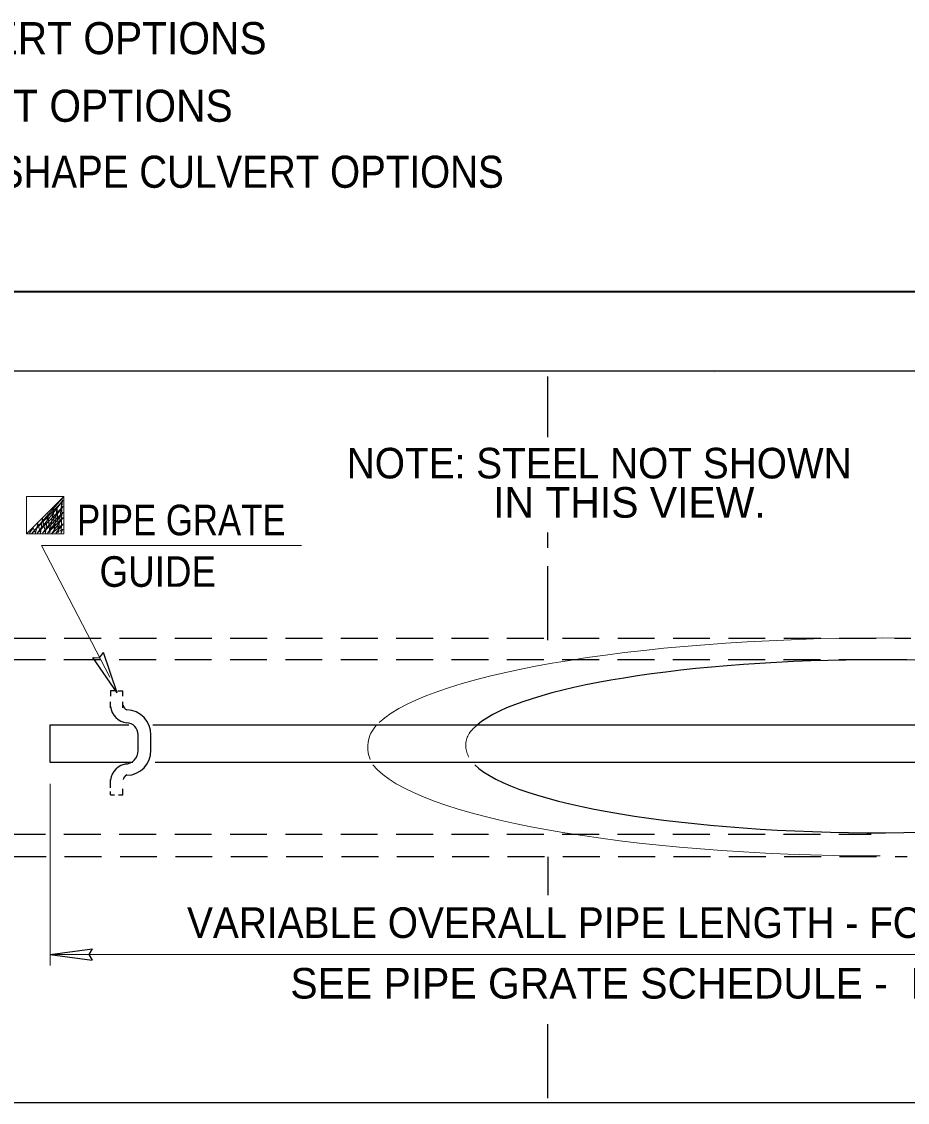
# Model space of a CAD drawing. Extents: x -48 to 619, y -349 to 186.
# Drawn here: x 442.97 to 477.53, y -208.45 to -166.3 of the extents above; entities that cross this region are included whole.
import ezdxf

# ---------------------------------------------------------------- set-up
doc = ezdxf.new("R2010")
doc.units = 0
doc.header["$LTSCALE"] = 0.48
doc.linetypes.add('LONG_DASHED', pattern=[7.5, 6, -1.5])
doc.linetypes.add('MEDIUM_DASHED', pattern=[4.5, 3, -1.5])
for name, color, linetype, lineweight in [('1', 7, 'Continuous', 25), ('14', 7, 'Continuous', 35), ('15', 7, 'Continuous', 13)]:
    doc.layers.add(name, color=color, linetype=linetype, lineweight=lineweight)

msp = doc.modelspace()

# ---------------------------------------------------------------- linework, layer by layer
at = {"layer": '1'}
for p, q in [((446.6942, -192.4781), (446.1607, -190.9042)), ((446.6942, -192.4781), (445.7556, -191.1074)), ((444.0802, -202.6867), (445.7258, -202.4603)), ((444.0802, -202.6867), (445.7258, -202.9124))]:
    msp.add_line(p, q, dxfattribs=at)
for points in [[(445.7556, -191.1074), (446.0167, -191.1191), (446.1607, -190.9042)], [(445.7258, -202.4603), (445.5981, -202.6888), (445.7258, -202.9124)]]:
    msp.add_lwpolyline(points, dxfattribs=at)
for centre, radius, start, end in [((447.1474, -192.9404), 0.7082, 186.05669, 264.22165), ((447.1474, -192.9404), 0.2159, 186.05669, 252.45085), ((447.0567, -194.1072), 0.9622, 358.9946, 88.96219), ((447.0567, -194.1072), 0.4597, 358.9946, 88.96219), ((446.9961, -194.742), 0.5186, 271.03781, 1.0054), ((447.0567, -194.7351), 0.9622, 271.03781, 1.0054), ((447.1474, -195.9562), 0.7082, 95.77835, 173.94331), ((447.1474, -195.8887), 0.2159, 107.54915, 173.94331)]:
    msp.add_arc(centre, radius, start, end, dxfattribs=at)
at = {"layer": '1', "linetype": 'MEDIUM_DASHED', "lineweight": 13}
for centre, radius, start, end in [((457.7012, -194.5978), 1.225, 135.6047, 207.99143), ((461.2146, -194.5358), 0.9102, 119.13689, 226.7516)]:
    msp.add_arc(centre, radius, start, end, dxfattribs=at)
at = {"layer": '1', "lineweight": 13}
for centre, start_param, end_param in [((476.6385, -194.584), 4.6716527, 6.0591125), ((476.6388, -194.5977), 0.1637693, 1.5628191)]:
    msp.add_ellipse(centre, major_axis=(-20.2269, 0), ratio=0.209815, start_param=start_param, end_param=end_param, dxfattribs=at)
at = {"layer": '1'}
for centre, major_axis, ratio, start_param, end_param in [((476.4958, -194.5088), (16.198, 0), 0.204868, 0.2310188, 2.906878), ((476.5095, -194.6174), (16.1843, 0), 0.205042, 3.3442412, 6.101177)]:
    msp.add_ellipse(centre, major_axis=major_axis, ratio=ratio, start_param=start_param, end_param=end_param, dxfattribs=at)
at = {"layer": '14'}
msp.add_line((507.6377, -176.8372), (427.8911, -176.8372), dxfattribs=at)
at = {"layer": '15', "lineweight": 25}
for p, q in [((440.4247, -179.92), (501.2857, -179.92)), ((469.9988, -179.975), (469.9988, -179.9742)), ((446.458, -192.6158), (446.458, -192.4034)), ((446.921, -193.0607), (446.921, -192.8281)), ((493.2894, -193.7368), (448.0856, -193.7368)), ((465.6752, -193.7368), (465.3303, -193.7368)), ((447.5148, -194.7452), (447.5148, -194.1178)), ((448.0145, -194.718), (448.0145, -194.0903)), ((448.1891, -195.1864), (492.8764, -195.1864)), ((446.4377, -196.1912), (446.4377, -195.8626)), ((446.4377, -196.4614), (446.4377, -196.3268)), ((446.921, -196.4614), (446.921, -196.2297)), ((446.4377, -196.4622), (446.5926, -196.4622)), ((446.7473, -196.4622), (446.921, -196.4622)), ((440.4247, -208.4532), (501.2857, -208.4532))]:
    msp.add_line(p, q, dxfattribs=at)
at = {"layer": '15', "linetype": 'LONG_DASHED', "lineweight": 25}
for p, q in [((463.5076, -182.5096), (463.5076, -180.1423)), ((463.5076, -190.4248), (463.5076, -186.2308)), ((463.5076, -198.8815), (463.5076, -200.3701)), ((463.5076, -208.2856), (463.5076, -204.7677))]:
    msp.add_line(p, q, dxfattribs=at)
at = {"layer": '15', "linetype": 'MEDIUM_DASHED', "lineweight": 25}
for p, q in [((440.3107, -190.3529), (477.6678, -190.3529)), ((440.3043, -191.1747), (477.5129, -191.1747)), ((446.6387, -192.4034), (446.4451, -192.4034)), ((446.728, -192.4034), (446.921, -192.4034)), ((446.921, -192.6158), (446.921, -192.4034)), ((446.4451, -193.0607), (446.4451, -192.8281)), ((440.3043, -197.9898), (476.12, -197.9898)), ((440.3316, -198.867), (477.5208, -198.867))]:
    msp.add_line(p, q, dxfattribs=at)
at = {"layer": '15'}
for p, q in [((444.0797, -196.0298), (444.0797, -203.1124)), ((444.0797, -202.6857), (497.1125, -202.6857))]:
    msp.add_line(p, q, dxfattribs=at)
for points in [[(443.166, -186.2767), (443.166, -184.8272), (444.6156, -184.8272), (444.6156, -186.2767), (443.166, -186.2767), (444.6156, -184.8272), (443.3592, -186.2767), (444.5965, -184.9817), (443.5723, -186.2575), (444.5965, -185.2136), (443.7844, -186.2575), (444.5767, -185.4455), (444.5965, -185.4455), (443.9778, -186.2575), (444.5965, -185.6387), (444.1324, -186.2767), (444.5965, -185.8903), (444.3066, -186.2575), (444.5767, -186.1025), (444.5192, -186.2575), (444.5575, -184.9427), (444.4031, -186.2378), (444.3643, -185.2136), (444.2484, -186.2188), (444.2097, -185.2911), (444.0743, -186.2378), (443.9972, -185.5034), (443.9007, -186.2575), (443.7844, -185.6772), (443.7075, -186.2575), (443.6104, -185.871), (443.5138, -186.2575), (443.4175, -186.045), (443.2821, -186.2575)], [(446.4176, -191.8749), (443.7513, -186.7401), (453.8986, -186.7401)]]:
    msp.add_lwpolyline(points, dxfattribs=at)
at = {"layer": '15', "lineweight": 25}
msp.add_lwpolyline([(447.1546, -193.7368), (444.0693, -193.7368), (444.0693, -195.1864), (447.3098, -195.1864)], dxfattribs=at)

# ---------------------------------------------------------------- texts
at = {"layer": '14'}
for s, width, p in [('NOTE: STEEL NOT SHOWN', 0.95, (455.6573, -184.118)), ('PIPE GRATE', 0.85, (445.1341, -186.3361)), ('GUIDE', 0.9, (446.0117, -188.3456))]:
    msp.add_text(s, height=1.193, dxfattribs=dict(at, width=width)).set_placement(p)
msp.add_text('IN THIS VIEW.', height=1.193, dxfattribs=at).set_placement((461.3695, -185.6499))
at = {"layer": '15'}
for s, height, width, p in [('ROUND SHAPE CULVERT OPTIONS', 1.251, 0.95, (425.4228, -167.5714)), ('ARCH SHAPE CULVERT OPTIONS', 1.251, 0.95, (425.4228, -170.2093)), ('HORIZONTAL ELLIPSE SHAPE CULVERT OPTIONS', 1.251, 0.9, (425.3903, -172.782)), ('VARIABLE OVERALL PIPE LENGTH - FOR CROSS DRAIN', 1.193, 0.95, (449.426, -202.0402))]:
    msp.add_text(s, height=height, dxfattribs=dict(at, width=width)).set_placement(p)
msp.add_text('SEE PIPE GRATE SCHEDULE -  L ( CD )', height=1.193, dxfattribs=at).set_placement((453.4572, -204.4034))

doc.saveas('drawing.dxf')
